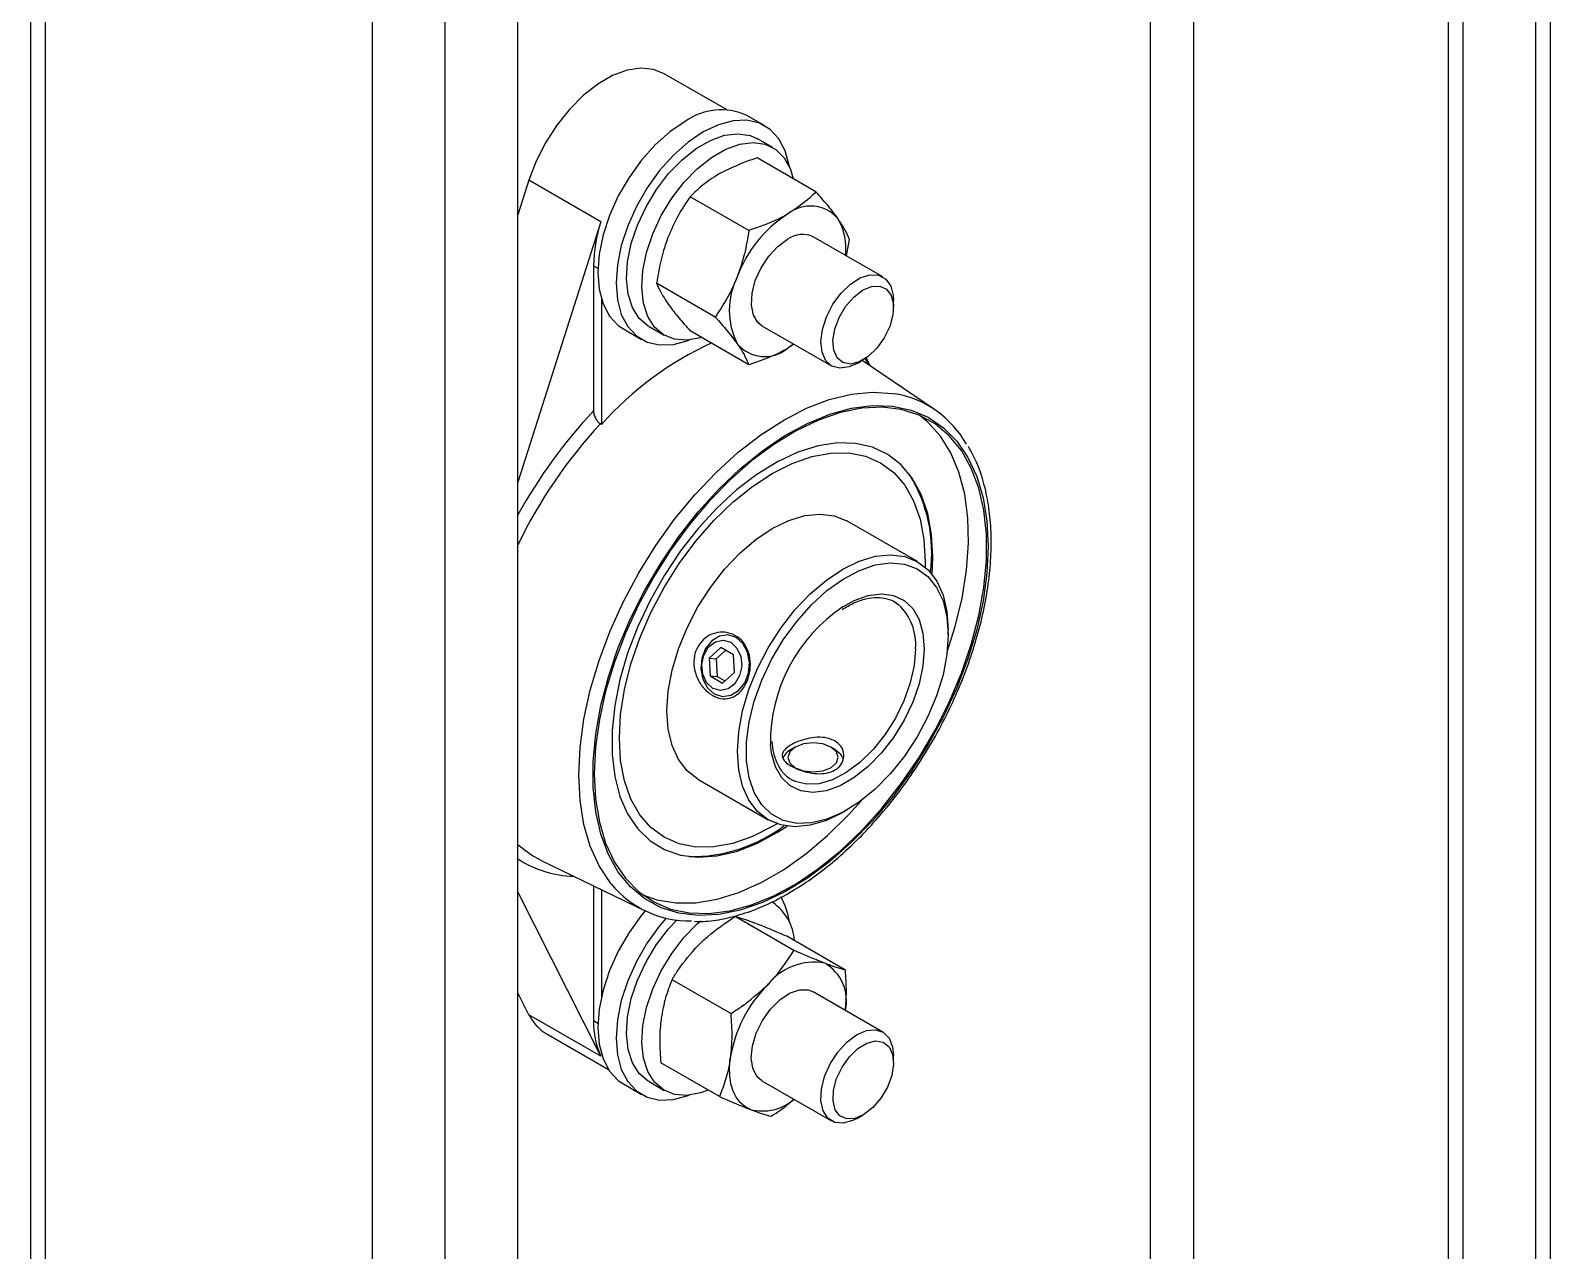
# Model space of a CAD drawing. Header units: millimetres. Extents: x -361 to 14022, y -1822 to 1455.
# Drawn here: x 4013.03 to 4020.43, y 477.87 to 483.81 of the extents above; entities that cross this region are included whole.
import ezdxf

# ---------------------------------------------------------------- set-up
doc = ezdxf.new("R2010")
doc.units = ezdxf.units.MM

msp = doc.modelspace()

# ---------------------------------------------------------------- linework, layer by layer
at = {"color": 7, "linetype": 'Continuous', "lineweight": 25}
for p, q in [((4018.481793, 506.514478), (4018.481793, 440.782942)), ((4018.693925, 440.782942), (4018.693925, 506.514478)), ((4020.42885, 439.803253), (4020.42885, 505.534788)), ((4020.355626, 505.432737), (4020.355626, 439.701202)), ((4019.931362, 505.269455), (4019.931362, 439.53792)), ((4020.002073, 505.228635), (4020.002073, 439.4971)), ((4013.034558, 503.391717), (4013.034558, 437.660181)), ((4013.107782, 437.55813), (4013.107782, 503.289666)), ((4015.405879, 436.843773), (4015.405879, 502.575309)), ((4014.698772, 436.639671), (4014.698772, 502.371207)), ((4015.052325, 436.639671), (4015.052325, 502.371207)), ((4016.420826, 483.419612), (4016.117619, 483.594649)), ((4016.607416, 483.340762), (4016.519027, 483.391788)), ((4016.645415, 483.235112), (4016.571168, 483.277974)), ((4016.855599, 483.019845), (4016.570248, 483.184575)), ((4015.459505, 483.075727), (4015.405879, 482.907458)), ((4015.809523, 482.873666), (4015.459505, 483.075727)), ((4016.529, 482.831304), (4016.243649, 482.996034)), ((4015.809523, 482.873666), (4015.405879, 481.607103)), ((4017.180973, 482.60552), (4016.842552, 482.800887)), ((4017.00391, 482.707737), (4017.018898, 482.7875)), ((4015.773574, 482.659893), (4015.773574, 481.953924)), ((4016.365701, 482.410417), (4016.08035, 482.575147)), ((4015.812465, 482.497493), (4015.812465, 481.887212)), ((4017.23276, 482.45726), (4017.23276, 482.491059)), ((4015.919076, 482.352529), (4016.007464, 482.301504)), ((4016.043711, 482.364292), (4016.117958, 482.321431)), ((4016.529, 482.178071), (4016.243649, 482.342801)), ((4016.592572, 482.367863), (4016.930993, 482.172496)), ((4016.746511, 482.278995), (4016.717562, 482.257758)), ((4016.74871, 482.277726), (4016.717562, 482.257758)), ((4017.056012, 482.18489), (4017.085281, 482.201792)), ((4017.432416, 481.960596), (4017.080992, 482.199315)), ((4017.100467, 482.211467), (4017.119932, 482.172864)), ((4015.812465, 481.887212), (4015.806744, 481.890944)), ((4017.348733, 481.219926), (4017.005786, 481.417905)), ((4017.498915, 480.863496), (4017.498915, 480.887988)), ((4016.393233, 480.801439), (4016.336098, 480.750771)), ((4016.416201, 480.78818), (4016.370544, 480.747691)), ((4016.454471, 480.766088), (4016.393233, 480.801439)), ((4016.336098, 480.750771), (4016.3402, 480.664752)), ((4016.336098, 480.750771), (4016.370544, 480.747691)), ((4016.370544, 480.747691), (4016.374646, 480.661672)), ((4016.458573, 480.680068), (4016.454471, 480.766088)), ((4016.3402, 480.664752), (4016.401438, 480.629401)), ((4016.3402, 480.664752), (4016.374646, 480.661672)), ((4016.374646, 480.661672), (4016.412916, 480.63958)), ((4016.401438, 480.629401), (4016.458573, 480.680068)), ((4016.754361, 480.317627), (4016.735222, 480.306575)), ((4016.947389, 480.306575), (4016.92825, 480.317627)), ((4016.280845, 480.162134), (4016.623792, 479.964155)), ((4016.754658, 480.149864), (4016.736283, 480.159016)), ((4016.986346, 480.000096), (4017.007555, 480.012345)), ((4015.519413, 479.765406), (4015.471653, 479.791921)), ((4015.519413, 479.765406), (4016.024236, 479.521292)), ((4015.809523, 478.81319), (4015.405879, 479.613716)), ((4015.773574, 479.642503), (4015.773574, 478.985459)), ((4015.812465, 479.623696), (4015.812465, 479.102956)), ((4016.747572, 479.328137), (4016.462221, 479.492866)), ((4016.998698, 479.231982), (4016.713348, 479.396711)), ((4016.441173, 479.02068), (4016.155822, 479.185409)), ((4015.459505, 479.015251), (4015.405879, 479.121605)), ((4017.180973, 478.931087), (4016.842552, 479.126453)), ((4015.809523, 478.81319), (4015.459505, 479.015251)), ((4015.542666, 478.924259), (4015.845872, 478.749222)), ((4016.3859, 478.617068), (4016.10055, 478.781797)), ((4017.23276, 478.782826), (4017.23276, 478.816626)), ((4015.919076, 478.678096), (4016.007464, 478.62707)), ((4016.043711, 478.689859), (4016.117958, 478.646997)), ((4016.592572, 478.693429), (4016.930993, 478.498062)), ((4017.056012, 478.510456), (4017.085281, 478.527358))]:
    msp.add_line(p, q, dxfattribs=at)
at = {"color": 8, "linetype": 'Continuous', "lineweight": 25}
for p, q in [((4015.773574, 482.659893), (4015.795141, 482.647442)), ((4017.387418, 481.21958), (4017.387055, 481.192536)), ((4015.795141, 478.973009), (4015.773574, 478.985459))]:
    msp.add_line(p, q, dxfattribs=at)
at = {"color": 7, "linetype": 'Continuous', "lineweight": 25, "flags": 128}
for points in [[(4016.117619, 483.594649), (4016.065616, 483.615363), (4016.003766, 483.621452), (4015.936522, 483.611238), (4015.865974, 483.58504), (4015.794312, 483.54367), (4015.723764, 483.488415), (4015.65652, 483.420991), (4015.59467, 483.343491), (4015.540134, 483.258324), (4015.494608, 483.168136), (4015.459505, 483.075727)], [(4016.726035, 483.142607), (4016.725258, 483.147409), (4016.706118, 483.218849), (4016.674863, 483.278204), (4016.632445, 483.323672), (4016.580152, 483.35387), (4016.519572, 483.367881), (4016.452547, 483.36528), (4016.381113, 483.346145), (4016.30744, 483.311058)], [(4016.219052, 483.362083), (4016.145379, 483.31211), (4016.073945, 483.248769), (4016.00692, 483.173984), (4015.94634, 483.090029), (4015.894046, 482.999455), (4015.851628, 482.905012), (4015.820374, 482.809571), (4015.801233, 482.716032), (4015.794787, 482.627236), (4015.801233, 482.545883), (4015.820374, 482.474443), (4015.851628, 482.415087), (4015.894046, 482.36962), (4015.919076, 482.352529)], [(4016.30744, 483.311058), (4016.233767, 483.261084), (4016.162333, 483.197743), (4016.095308, 483.122959), (4016.034728, 483.039004), (4015.982435, 482.948429), (4015.940016, 482.853986), (4015.908762, 482.758545), (4015.889621, 482.665006), (4015.883176, 482.576211), (4015.889621, 482.494857), (4015.908762, 482.423417), (4015.940016, 482.364062), (4015.982435, 482.318594), (4016.034728, 482.288396), (4016.095308, 482.274385), (4016.162333, 482.276986), (4016.233767, 482.296121), (4016.238382, 482.297876)], [(4016.043711, 482.364292), (4016.040046, 482.366468), (4015.996281, 482.403982), (4015.96341, 482.4561), (4015.942584, 482.520997), (4015.934531, 482.596402), (4015.939533, 482.679675), (4015.957416, 482.7679), (4015.987553, 482.857989), (4016.028889, 482.946787), (4016.079976, 483.031187), (4016.139028, 483.108232), (4016.203975, 483.175227), (4016.272544, 483.229825), (4016.342336, 483.270114), (4016.410905, 483.294685), (4016.475852, 483.302677), (4016.534903, 483.293811), (4016.571168, 483.277974)], [(4016.299357, 482.310642), (4016.29405, 482.309012), (4016.228044, 482.297089), (4016.167417, 482.302011), (4016.114292, 482.323607), (4016.070527, 482.36112), (4016.037657, 482.413238), (4016.01683, 482.478136), (4016.008777, 482.553541), (4016.01378, 482.636813), (4016.031662, 482.725039), (4016.061799, 482.815127), (4016.103135, 482.903926), (4016.154223, 482.988325), (4016.213274, 483.065371), (4016.278221, 483.132365), (4016.346791, 483.186963), (4016.416582, 483.227253), (4016.485151, 483.251824), (4016.550098, 483.259816), (4016.60915, 483.250949), (4016.660238, 483.225535), (4016.701573, 483.184461), (4016.73171, 483.129168), (4016.745472, 483.08342)], [(4016.592572, 482.367863), (4016.573141, 482.383281), (4016.550992, 482.419855), (4016.541197, 482.468631), (4016.544483, 482.525991), (4016.560604, 482.587681), (4016.588367, 482.649125), (4016.625711, 482.705768), (4016.669868, 482.753407), (4016.717562, 482.78851)], [(4017.056012, 482.18489), (4017.016911, 482.167366), (4016.971846, 482.160906), (4016.933021, 482.171363), (4016.903315, 482.197962), (4016.884932, 482.23873), (4016.879235, 482.290643), (4016.886647, 482.349852), (4016.906617, 482.411965), (4016.937665, 482.472375), (4016.977489, 482.526602), (4017.023134, 482.570625), (4017.071215, 482.601178), (4017.118167, 482.615995), (4017.160506, 482.613978), (4017.195094, 482.595275), (4017.219365, 482.561275), (4017.219365, 482.561275)], [(4017.221583, 482.515848), (4017.232128, 482.472645), (4017.229623, 482.420508), (4017.214291, 482.364071), (4017.187493, 482.308348), (4017.151611, 482.258291), (4017.109834, 482.218347), (4017.065872, 482.192065), (4017.023634, 482.181781), (4016.98687, 482.188408), (4016.958849, 482.211358), (4016.94206, 482.248591), (4016.937994, 482.2968), (4016.947014, 482.351699), (4016.968317, 482.408413), (4017.000011, 482.4619), (4017.039279, 482.50741), (4017.082632, 482.540897), (4017.126219, 482.559386), (4017.166166, 482.561235), (4017.198925, 482.54628), (4017.221583, 482.515848)], [(4017.219365, 482.561275), (4017.231518, 482.514499), (4017.23276, 482.491059)], [(4017.693455, 481.294201), (4017.687186, 481.163984), (4017.668461, 481.028226), (4017.637524, 480.888698), (4017.594778, 480.747218), (4017.540781, 480.605631), (4017.476236, 480.465782), (4017.401985, 480.329496), (4017.318995, 480.198547), (4017.22835, 480.074644), (4017.13123, 479.959402), (4017.028902, 479.854324), (4016.922699, 479.760778), (4016.814006, 479.679985), (4016.70424, 479.612997), (4016.594832, 479.560689), (4016.487209, 479.523741), (4016.382773, 479.502637), (4016.282886, 479.49765), (4016.18885, 479.508846), (4016.101891, 479.536079), (4016.023142, 479.578993), (4015.953631, 479.63703), (4015.894263, 479.709433), (4015.845812, 479.795258), (4015.80891, 479.893386), (4015.784039, 480.002537), (4015.771521, 480.121289), (4015.771521, 480.248095), (4015.784039, 480.381299), (4015.80891, 480.519167), (4015.845812, 480.659901), (4015.894263, 480.801665), (4015.953631, 480.942613), (4016.023142, 481.080906), (4016.101891, 481.214742), (4016.18885, 481.342376), (4016.282886, 481.462144), (4016.382773, 481.572484), (4016.487209, 481.671959), (4016.594832, 481.75927), (4016.70424, 481.833281), (4016.814006, 481.893027), (4016.922699, 481.937728), (4017.028902, 481.966801), (4017.13123, 481.979868), (4017.22835, 481.976758), (4017.318995, 481.957513), (4017.401985, 481.922382), (4017.476236, 481.871823), (4017.540781, 481.806497), (4017.594778, 481.727254), (4017.637524, 481.635128), (4017.668461, 481.531319), (4017.687186, 481.41718), (4017.693455, 481.294201)], [(4015.77711, 480.187918), (4015.783332, 480.065854), (4015.801918, 479.952566), (4015.832625, 479.849529), (4015.875053, 479.758088), (4015.928648, 479.679435), (4015.992713, 479.614595), (4016.066411, 479.564413), (4016.148783, 479.529543), (4016.238754, 479.510441), (4016.335151, 479.507354), (4016.436718, 479.520324), (4016.542131, 479.549181), (4016.650015, 479.593549), (4016.758963, 479.65285), (4016.867557, 479.72631), (4016.974379, 479.812972), (4017.078038, 479.911707), (4017.177182, 480.021226), (4017.270518, 480.140102), (4017.35683, 480.266786), (4017.434993, 480.399626), (4017.503987, 480.53689), (4017.562913, 480.676789), (4017.611003, 480.817498), (4017.64763, 480.957185), (4017.672317, 481.094026), (4017.684741, 481.22624), (4017.684741, 481.352101), (4017.672317, 481.46997), (4017.64763, 481.578309), (4017.611003, 481.675707), (4017.562913, 481.760893), (4017.503987, 481.832757), (4017.434993, 481.890362), (4017.35683, 481.932957), (4017.270518, 481.959987), (4017.177182, 481.9711), (4017.078038, 481.96615), (4016.974379, 481.945202), (4016.867557, 481.90853), (4016.758963, 481.856611), (4016.650015, 481.790122), (4016.542131, 481.70993), (4016.436718, 481.61708), (4016.335151, 481.512784), (4016.238754, 481.398399), (4016.148783, 481.275418), (4016.066411, 481.145445), (4015.992713, 481.010172), (4015.928648, 480.871364), (4015.875053, 480.730831), (4015.832625, 480.590404), (4015.801918, 480.451914), (4015.783332, 480.317167), (4015.77711, 480.187918)], [(4017.494063, 480.781145), (4017.532868, 480.903613), (4017.566548, 481.042758), (4017.588193, 481.178608), (4017.59752, 481.309392), (4017.594408, 481.433405), (4017.578897, 481.549031), (4017.551189, 481.654762), (4017.511645, 481.74922), (4017.460781, 481.831173), (4017.399261, 481.899553), (4017.361007, 481.931164)], [(4017.421252, 481.156426), (4017.424541, 481.241011), (4017.418127, 481.35267), (4017.398991, 481.455091), (4017.367446, 481.546591), (4017.324012, 481.625668), (4017.2694, 481.691023), (4017.204508, 481.741585), (4017.130401, 481.776521), (4017.048297, 481.79526), (4016.959542, 481.797492), (4016.865596, 481.783182), (4016.767999, 481.752564), (4016.668355, 481.706141), (4016.5683, 481.644675), (4016.469477, 481.569176), (4016.373508, 481.480883), (4016.281969, 481.381246), (4016.196364, 481.271901), (4016.118097, 481.154644), (4016.048455, 481.0314), (4015.98858, 480.904192), (4015.939456, 480.775109), (4015.90189, 480.646272), (4015.876497, 480.519794), (4015.863696, 480.397754), (4015.863696, 480.282155), (4015.876497, 480.174895), (4015.90189, 480.077735), (4015.939456, 479.992271), (4015.98858, 479.919905), (4016.048455, 479.861827), (4016.118097, 479.81899), (4016.196364, 479.792098), (4016.281969, 479.781591), (4016.373508, 479.787642), (4016.469477, 479.810153), (4016.5683, 479.848753), (4016.668355, 479.902808), (4016.715047, 479.93311)], [(4016.280845, 480.162134), (4016.280816, 480.162151), (4016.228571, 480.202628), (4016.186539, 480.257569), (4016.155754, 480.325621), (4016.136975, 480.405107), (4016.130663, 480.494071), (4016.136975, 480.590323), (4016.155754, 480.691492), (4016.186539, 480.795087), (4016.228571, 480.898557), (4016.280816, 480.999354), (4016.341986, 481.094997), (4016.410576, 481.183131), (4016.484897, 481.261584), (4016.563119, 481.328427), (4016.643316, 481.382011), (4016.723512, 481.421019), (4016.801734, 481.44449), (4016.876055, 481.451846), (4016.944645, 481.442905), (4017.005786, 481.417905)], [(4016.986346, 480.000096), (4016.986262, 480.000048), (4016.906066, 479.96104), (4016.827844, 479.93757), (4016.753523, 479.930214), (4016.684933, 479.939155), (4016.623762, 479.964172), (4016.571518, 480.004649), (4016.529486, 480.05959), (4016.498701, 480.127642), (4016.479922, 480.207128), (4016.47361, 480.296092), (4016.479922, 480.392344), (4016.498701, 480.493513), (4016.529486, 480.597108), (4016.571518, 480.700578), (4016.623762, 480.801375), (4016.684933, 480.897018), (4016.753523, 480.985152), (4016.827844, 481.063605), (4016.906066, 481.130448), (4016.986262, 481.184032), (4017.066459, 481.223041), (4017.144681, 481.246511), (4017.219002, 481.253867), (4017.287592, 481.244926), (4017.348762, 481.219909), (4017.401007, 481.179432), (4017.443039, 481.124491), (4017.473824, 481.056439), (4017.492603, 480.976953), (4017.498915, 480.887988), (4017.498915, 480.887988)], [(4017.498915, 480.863496), (4017.492551, 480.768789), (4017.473624, 480.669188), (4017.442623, 480.567271), (4017.400353, 480.465679), (4017.347908, 480.367042), (4017.286645, 480.273915), (4017.218152, 480.188711), (4017.144203, 480.113635), (4017.066712, 480.050633), (4016.987687, 480.001335), (4016.909175, 479.967019), (4016.833209, 479.948574), (4016.761756, 479.946478), (4016.696667, 479.960783), (4016.639628, 479.991121), (4016.592116, 480.036705), (4016.555362, 480.096355), (4016.530317, 480.168526), (4016.51763, 480.251348), (4016.51763, 480.342677), (4016.530317, 480.440147), (4016.555362, 480.541234), (4016.592116, 480.643319), (4016.639628, 480.74376), (4016.696667, 480.839953), (4016.761756, 480.929409), (4016.833209, 481.00981), (4016.909175, 481.079074), (4016.987687, 481.135406), (4017.066712, 481.177349), (4017.144203, 481.203815), (4017.218152, 481.21412), (4017.286645, 481.207995), (4017.347908, 481.185601), (4017.400353, 481.147516), (4017.442623, 481.094728), (4017.473624, 481.028604), (4017.492551, 480.950855), (4017.498915, 480.863496)], [(4017.236242, 481.025065), (4017.242141, 481.021495), (4017.257057, 481.010857)], [(4016.360875, 480.577251), (4016.40035, 480.564552), (4016.44146, 480.569871), (4016.479247, 480.592567), (4016.509153, 480.629902), (4016.527572, 480.677373), (4016.53228, 480.729254), (4016.522711, 480.779288), (4016.500019, 480.82144), (4016.466941, 480.850625), (4016.427466, 480.863324), (4016.386356, 480.858005), (4016.348568, 480.835309), (4016.318662, 480.797974), (4016.300244, 480.750503), (4016.295535, 480.698622), (4016.305104, 480.648588), (4016.327796, 480.606436), (4016.360875, 480.577251)], [(4016.4408, 480.827446), (4016.470759, 480.799714), (4016.489539, 480.759149), (4016.494282, 480.711927), (4016.484265, 480.665236), (4016.461015, 480.626186), (4016.42807, 480.60072), (4016.390446, 480.592716), (4016.353871, 480.603393), (4016.323912, 480.631125), (4016.305132, 480.67169), (4016.300389, 480.718913), (4016.310406, 480.765603), (4016.333656, 480.804654), (4016.366601, 480.83012), (4016.404225, 480.838123), (4016.4408, 480.827446)], [(4016.754376, 480.217268), (4016.794259, 480.201884), (4016.841306, 480.196482), (4016.888352, 480.201884), (4016.928235, 480.217268), (4016.954885, 480.240293), (4016.964243, 480.267452), (4016.954885, 480.294611), (4016.928235, 480.317635), (4016.888352, 480.33302), (4016.841306, 480.338422), (4016.794259, 480.33302), (4016.754376, 480.317635), (4016.727726, 480.294611), (4016.718368, 480.267452), (4016.727726, 480.240293), (4016.754376, 480.217268)], [(4016.989505, 480.258729), (4016.977252, 480.28195), (4016.947372, 480.306585)], [(4016.014013, 479.597849), (4016.082219, 479.574302), (4016.17391, 479.559188), (4016.271721, 479.56012), (4016.374375, 479.577085), (4016.480536, 479.609864), (4016.588819, 479.658027), (4016.697812, 479.720947), (4016.806095, 479.797805), (4016.912256, 479.887597), (4017.014911, 479.989154), (4017.076443, 480.057729)], [(4016.024726, 479.521055), (4016.00692, 479.499551), (4015.94634, 479.415596), (4015.894046, 479.325021), (4015.851628, 479.230578), (4015.820374, 479.135137), (4015.801233, 479.041598), (4015.794787, 478.952803), (4015.801233, 478.871449), (4015.820374, 478.800009), (4015.851628, 478.740654), (4015.894046, 478.695186), (4015.919076, 478.678096)], [(4016.126504, 479.485384), (4016.095308, 479.448525), (4016.034728, 479.36457), (4015.982435, 479.273995), (4015.940016, 479.179553), (4015.908762, 479.084112), (4015.889621, 478.990572), (4015.883176, 478.901777), (4015.889621, 478.820423), (4015.908762, 478.748984), (4015.940016, 478.689628), (4015.982435, 478.644161), (4016.034728, 478.613962), (4016.095308, 478.599951), (4016.162333, 478.602553), (4016.233767, 478.621688), (4016.238382, 478.623442)], [(4016.043711, 478.689859), (4016.040046, 478.692035), (4015.996281, 478.729548), (4015.96341, 478.781666), (4015.942584, 478.846563), (4015.934531, 478.921968), (4015.939533, 479.005241), (4015.957416, 479.093466), (4015.987553, 479.183555), (4016.028889, 479.272354), (4016.079976, 479.356753), (4016.139028, 479.433799), (4016.178164, 479.476098)], [(4016.331916, 478.648233), (4016.29405, 478.634579), (4016.228044, 478.622655), (4016.167417, 478.627577), (4016.114292, 478.649173), (4016.070527, 478.686687), (4016.037657, 478.738804), (4016.01683, 478.803702), (4016.008777, 478.879107), (4016.01378, 478.96238), (4016.031662, 479.050605), (4016.061799, 479.140694), (4016.103135, 479.229492), (4016.154223, 479.313892), (4016.213274, 479.390937), (4016.278221, 479.457932), (4016.294885, 479.472629)], [(4016.592572, 478.693429), (4016.56764, 478.715231), (4016.547928, 478.754571), (4016.540798, 478.805434), (4016.546777, 478.864049), (4016.565423, 478.926066), (4016.595352, 478.986888), (4016.634345, 479.042003), (4016.67951, 479.087324), (4016.727497, 479.119489), (4016.774747, 479.136113), (4016.817755, 479.135962), (4016.842552, 479.126453)], [(4017.056012, 478.510456), (4017.034995, 478.499767), (4016.988417, 478.486933), (4016.94685, 478.490983), (4016.913377, 478.511615), (4016.89048, 478.547299), (4016.879858, 478.59539), (4016.882298, 478.65232), (4016.89762, 478.713867), (4016.924687, 478.775467), (4016.961491, 478.83255), (4017.005303, 478.880884), (4017.052875, 478.916884), (4017.100676, 478.937879), (4017.145163, 478.942312), (4017.183036, 478.929856), (4017.211486, 478.901433), (4017.228403, 478.859151), (4017.23276, 478.816626)], [(4017.23257, 478.774083), (4017.223822, 478.719275), (4017.202761, 478.662548), (4017.17126, 478.608942), (4017.132117, 478.56322), (4017.08881, 478.529445), (4017.045188, 478.510618), (4017.005126, 478.508412), (4016.972184, 478.523023), (4016.949289, 478.553152), (4016.938476, 478.596123), (4016.940704, 478.648117), (4016.955777, 478.704515), (4016.982355, 478.760305), (4017.018076, 478.81053), (4017.059766, 478.850727), (4017.103722, 478.877325), (4017.146037, 478.88796), (4017.182951, 478.881688), (4017.211185, 478.859065), (4017.228229, 478.822102), (4017.23257, 478.774083)], [(4016.536726, 478.554407), (4016.509886, 478.568318), (4016.486599, 478.588074), (4016.467265, 478.613337), (4016.452213, 478.643676), (4016.441701, 478.67857), (4016.435909, 478.717423), (4016.434936, 478.75957), (4016.438799, 478.80429)]]:
    msp.add_lwpolyline(points, dxfattribs=at)
at = {"color": 8, "linetype": 'Continuous', "lineweight": 25, "flags": 128}
for points in [[(4017.093786, 482.206987), (4017.101733, 482.195743), (4017.11441, 482.176615)], [(4015.859238, 479.652837), (4015.8546, 479.658603), (4015.800534, 479.740356), (4015.757761, 479.834908), (4015.726818, 479.941071), (4015.708096, 480.057508), (4015.701829, 480.182757), (4015.708096, 480.315241), (4015.726818, 480.453295), (4015.757761, 480.595183), (4015.800534, 480.73912), (4015.8546, 480.883296), (4015.919278, 481.025899), (4015.993757, 481.165134), (4016.077098, 481.299251), (4016.168255, 481.426563), (4016.26608, 481.54547), (4016.369343, 481.654475), (4016.476746, 481.752209), (4016.586938, 481.837441), (4016.698534, 481.909101), (4016.81013, 481.966287), (4016.920322, 482.008279), (4017.027725, 482.034551), (4017.130988, 482.044771), (4017.228813, 482.03881), (4017.238537, 482.037278)], [(4016.666674, 479.944666), (4016.643316, 479.930758), (4016.546191, 479.88204), (4016.450728, 479.848858), (4016.35856, 479.83178), (4016.271265, 479.831097), (4016.190335, 479.846821), (4016.117156, 479.878684), (4016.05298, 479.926141), (4015.998904, 479.988378), (4015.955855, 480.064332), (4015.924568, 480.152702), (4015.90558, 480.251977), (4015.899214, 480.360458), (4015.90558, 480.47629), (4015.924568, 480.597489), (4015.955855, 480.721982), (4015.998904, 480.847639), (4016.05298, 480.972311), (4016.117156, 481.093864), (4016.190335, 481.210217), (4016.271265, 481.319381), (4016.35856, 481.419488), (4016.450728, 481.508824), (4016.546191, 481.585861), (4016.643316, 481.649281), (4016.74044, 481.697999), (4016.835903, 481.731181), (4016.928071, 481.748259), (4017.015367, 481.748942), (4017.096296, 481.733217), (4017.169475, 481.701354), (4017.233651, 481.653898), (4017.287727, 481.591661), (4017.330776, 481.515707), (4017.362063, 481.427337), (4017.381052, 481.328061), (4017.387418, 481.21958), (4017.387418, 481.21958)], [(4016.986122, 480.999531), (4017.042055, 481.030677), (4017.110035, 481.055247), (4017.174523, 481.063626), (4017.233323, 481.055528), (4017.284431, 481.03123), (4017.326109, 480.991559), (4017.356935, 480.937866), (4017.375861, 480.871979), (4017.382242, 480.796142)], [(4017.382242, 480.796142), (4017.375861, 480.712938), (4017.356935, 480.6252), (4017.326109, 480.535915), (4017.284431, 480.448124), (4017.233323, 480.364818), (4017.174523, 480.288832), (4017.110035, 480.222755), (4017.042055, 480.168836), (4016.972897, 480.128912), (4016.904916, 480.104342), (4016.840428, 480.095963), (4016.781628, 480.10406), (4016.73052, 480.128358), (4016.688843, 480.168029), (4016.658016, 480.221722), (4016.63909, 480.287609), (4016.633821, 480.330774)], [(4017.339816, 480.796142), (4017.333427, 480.715188), (4017.31449, 480.629783), (4017.28369, 480.543014), (4017.242141, 480.458017), (4017.191344, 480.377864), (4017.133134, 480.305452), (4017.069616, 480.243397), (4017.003085, 480.193944), (4016.935947, 480.158879), (4016.870626, 480.139469), (4016.809486, 480.136417), (4016.754734, 480.149832), (4016.754658, 480.149864)], [(4015.471653, 479.791921), (4015.442254, 479.812032), (4015.405879, 479.841689)]]:
    msp.add_lwpolyline(points, dxfattribs=at)
at = {"color": 7, "linetype": 'Continuous', "lineweight": 25}
for centre, radius, start, end in [((4016.394761, 483.117188), 0.301409, 65.6515204, 125.658938), ((4016.828837, 482.774788), 0.175879, 40.5327959, 129.2481681), ((4016.485665, 482.650057), 0.712158, 161.7002328, 179.2086331), ((4017.048659, 482.394023), 0.613906, 122.6379706, 159.7728862), ((4016.727221, 482.748518), 0.274083, 352.0796689, 30.8556371), ((4016.790658, 482.687641), 0.12457, 65.381028, 125.9294305), ((4016.79925, 482.442969), 0.365187, 153.4364295, 206.5635705), ((4017.021675, 480.815244), 1.615953, 114.6954103, 138.442918), ((4016.606287, 482.393961), 0.175879, 220.5327959, 309.2481681), ((4017.155952, 481.549045), 0.495168, 29.256676, 80.3993123), ((4016.692903, 481.263358), 0.725813, 352.3892494, 31.6160082), ((4017.430154, 480.33844), 0.79637, 123.8879505, 180.5515468), ((4016.772469, 480.231112), 0.084154, 116.2696184, 159.5015992), ((4016.250197, 480.535034), 0.750292, 269.0541593, 306.9513603), ((4016.241726, 479.964999), 0.493703, 219.2191053, 271.0370858), ((4016.505737, 479.357961), 0.246179, 3.9169616, 55.4322235), ((4016.385313, 479.418537), 0.344318, 8.2885394, 29.6829336), ((4016.844771, 478.986383), 0.284198, 79.1234704, 142.3899125), ((4016.794346, 479.083412), 0.2097, 347.0217281, 60.2516745), ((4017.081964, 478.700913), 0.65142, 135.2125728, 170.8688746), ((4015.648474, 479.10446), 0.208968, 205.2710534, 239.5799876), ((4016.157175, 478.975622), 0.383727, 178.5310213, 205.0431202), ((4016.596024, 478.781329), 0.234542, 255.3554008, 310.6167312)]:
    msp.add_arc(centre, radius, start, end, dxfattribs=at)
at = {"color": 8, "linetype": 'Continuous', "lineweight": 25}
for centre, radius, start, end in [((4017.591334, 480.247411), 2.493278, 136.8079893, 151.2276213), ((4017.601183, 480.237693), 2.439928, 137.3450293, 154.1240876), ((4017.07728, 480.818258), 0.263466, 355.1848353, 46.9721326), ((4015.693694, 480.218764), 0.53034, 237.1324945, 268.3193747)]:
    msp.add_arc(centre, radius, start, end, dxfattribs=at)
at = {"color": 7, "linetype": 'Continuous', "lineweight": 25}
for points, knots in [([(4016.570248, 483.184575), (4016.552725, 483.178862), (4016.484689, 483.156682), (4016.425575, 483.126957), (4016.381686, 483.104888)], [0, 0, 0, 0, 0.25755135, 1, 1, 1, 1]), ([(4016.381686, 483.104888), (4016.367213, 483.0961), (4016.313334, 483.063385), (4016.273086, 483.024484), (4016.243649, 482.996034)], [0, 0, 0, 0, 0.26863361, 1, 1, 1, 1]), ([(4016.243649, 482.996034), (4016.223328, 482.965933), (4016.182313, 482.905179), (4016.152021, 482.835387), (4016.136737, 482.800174)], [0, 0, 0, 0, 0.49545796, 1, 1, 1, 1]), ([(4016.855599, 483.019845), (4016.845703, 483.00973), (4016.807281, 482.970453), (4016.755791, 482.936328), (4016.717562, 482.910991)], [0, 0, 0, 0, 0.25755135, 1, 1, 1, 1]), ([(4016.962511, 482.889089), (4016.960545, 482.89186), (4016.945661, 482.912845), (4016.91251, 482.955348), (4016.874685, 482.998215), (4016.855599, 483.019845)], [0, 0, 0, 0, 0.07008577, 0.53078223, 1, 1, 1, 1]), ([(4016.717562, 482.910991), (4016.702338, 482.902636), (4016.645668, 482.871533), (4016.578283, 482.848297), (4016.529, 482.831304)], [0, 0, 0, 0, 0.26863361, 1, 1, 1, 1]), ([(4017.018898, 482.7875), (4017.012699, 482.802291), (4017.000186, 482.832144), (4016.975145, 482.869993), (4016.962511, 482.889089)], [0, 0, 0, 0, 0.49545796, 1, 1, 1, 1]), ([(4016.136737, 482.800174), (4016.134832, 482.795169), (4016.120404, 482.757262), (4016.098288, 482.682854), (4016.086366, 482.611268), (4016.08035, 482.575147)], [0, 0, 0, 0, 0.07008577, 0.53078223, 1, 1, 1, 1]), ([(4016.529, 482.831304), (4016.522801, 482.793051), (4016.510288, 482.715844), (4016.485247, 482.64302), (4016.472613, 482.606277)], [0, 0, 0, 0, 0.49545796, 1, 1, 1, 1]), ([(4016.08035, 482.575147), (4016.086549, 482.560356), (4016.099062, 482.530503), (4016.124103, 482.492654), (4016.136737, 482.473557)], [0, 0, 0, 0, 0.49545796, 1, 1, 1, 1]), ([(4016.472613, 482.606277), (4016.470647, 482.601306), (4016.455763, 482.563663), (4016.422612, 482.495626), (4016.384787, 482.438993), (4016.365701, 482.410417)], [0, 0, 0, 0, 0.07008577, 0.53078223, 1, 1, 1, 1]), ([(4016.136737, 482.473557), (4016.138703, 482.470787), (4016.153587, 482.449802), (4016.186738, 482.407299), (4016.224563, 482.364431), (4016.243649, 482.342801)], [0, 0, 0, 0, 0.07008577, 0.53078223, 1, 1, 1, 1]), ([(4016.365701, 482.410417), (4016.386022, 482.387474), (4016.427037, 482.341167), (4016.457329, 482.300287), (4016.472613, 482.279661)], [0, 0, 0, 0, 0.49545796, 1, 1, 1, 1]), ([(4016.472613, 482.279661), (4016.474518, 482.276924), (4016.488946, 482.256203), (4016.511062, 482.22007), (4016.522984, 482.192156), (4016.529, 482.178071)], [0, 0, 0, 0, 0.070085768, 0.530782234, 1, 1, 1, 1]), ([(4016.717562, 482.257758), (4016.702338, 482.249403), (4016.645668, 482.2183), (4016.578283, 482.195065), (4016.529, 482.178071)], [0, 0, 0, 0, 0.26863361, 1, 1, 1, 1]), ([(4015.773574, 481.953924), (4015.773575, 481.953701), (4015.773597, 481.948219), (4015.775308, 481.936434), (4015.782145, 481.918741), (4015.792318, 481.903227), (4015.801193, 481.894665), (4015.805953, 481.891475), (4015.806744, 481.890944)], [0, 0, 0, 0, 0.01043588, 0.25726996, 0.50511144, 0.74071773, 0.95688425, 1, 1, 1, 1]), ([(4017.707954, 481.314407), (4017.70763, 481.336014), (4017.706691, 481.398619), (4017.696343, 481.49726), (4017.672749, 481.606254), (4017.64034, 481.701972), (4017.610513, 481.755743), (4017.596821, 481.780427)], [0, 0, 0, 0, 0.12049016, 0.34912286, 0.57788228, 0.80622669, 1, 1, 1, 1]), ([(4016.265133, 479.469837), (4016.279087, 479.469384), (4016.3252, 479.467885), (4016.40782, 479.480781), (4016.511748, 479.507883), (4016.618101, 479.550064), (4016.725294, 479.605743), (4016.832124, 479.674523), (4016.937334, 479.755468), (4017.039754, 479.847621), (4017.138275, 479.949906), (4017.231835, 480.061162), (4017.319428, 480.180141), (4017.400104, 480.305522), (4017.472984, 480.435922), (4017.537263, 480.569903), (4017.592228, 480.705998), (4017.637241, 480.842716), (4017.671831, 480.978606), (4017.695361, 481.112082), (4017.706495, 481.224107), (4017.70756, 481.290061), (4017.707954, 481.314407)], [0, 0, 0, 0, 0.02248074, 0.07428935, 0.12652438, 0.17906021, 0.23176076, 0.28452275, 0.33727169, 0.38998497, 0.44265754, 0.49529354, 0.54790172, 0.60049294, 0.65307906, 0.70567144, 0.75827942, 0.81091567, 0.86359263, 0.91632177, 0.96911183, 1, 1, 1, 1]), ([(4016.982557, 480.987149), (4017.001874, 480.998547), (4017.041536, 481.021948), (4017.099295, 481.041028), (4017.153893, 481.048245), (4017.202156, 481.041142), (4017.23553, 481.028894), (4017.250358, 481.014453), (4017.253801, 481.011099)], [0, 0, 0, 0, 0.1787883, 0.36709772, 0.55548785, 0.74566242, 0.94094368, 1, 1, 1, 1]), ([(4016.283571, 480.810829), (4016.293786, 480.824108), (4016.313612, 480.849878), (4016.356184, 480.871825), (4016.403061, 480.879723), (4016.452055, 480.869649), (4016.495063, 480.840289), (4016.525234, 480.794034), (4016.53868, 480.73727), (4016.53527, 480.67934), (4016.518864, 480.629467), (4016.494119, 480.591211), (4016.462715, 480.564446), (4016.424681, 480.550649), (4016.38119, 480.55348), (4016.336133, 480.575924), (4016.296003, 480.61712), (4016.268063, 480.67186), (4016.258596, 480.731056), (4016.266594, 480.779032), (4016.279129, 480.802509), (4016.283571, 480.810829)], [0, 0, 0, 0, 0.04984701, 0.09674024, 0.14888218, 0.20606128, 0.26605402, 0.32661768, 0.38589363, 0.44060813, 0.48888807, 0.53362483, 0.57944372, 0.62963437, 0.68518524, 0.74448471, 0.80503395, 0.86506129, 0.92181655, 0.97229403, 1, 1, 1, 1]), ([(4016.753382, 480.152441), (4016.747496, 480.15447), (4016.726324, 480.161766), (4016.697651, 480.187929), (4016.668435, 480.231374), (4016.649242, 480.284309), (4016.645092, 480.326026), (4016.643191, 480.345133)], [0, 0, 0, 0, 0.09228438, 0.3319353, 0.5719134, 0.8039354, 1, 1, 1, 1]), ([(4016.947372, 480.347488), (4016.957877, 480.339713), (4016.978877, 480.324174), (4016.992639, 480.290424), (4016.991038, 480.254833), (4016.972306, 480.222339), (4016.938995, 480.199142), (4016.895886, 480.187762), (4016.847156, 480.187835), (4016.796837, 480.197962), (4016.750923, 480.215357), (4016.715735, 480.23615), (4016.694554, 480.257858), (4016.688695, 480.280094), (4016.699557, 480.302863), (4016.72661, 480.325131), (4016.765767, 480.344744), (4016.812372, 480.359556), (4016.862384, 480.366766), (4016.910405, 480.364151), (4016.935526, 480.352827), (4016.947372, 480.347488)], [0, 0, 0, 0, 0.0520261, 0.10399402, 0.15745608, 0.21200118, 0.26497358, 0.31627233, 0.36818575, 0.42209841, 0.47650224, 0.52887127, 0.57990013, 0.63231247, 0.68669039, 0.74063076, 0.79249676, 0.84382421, 0.89680488, 0.95133992, 1, 1, 1, 1]), ([(4016.283759, 479.353721), (4016.298064, 479.367483), (4016.351315, 479.418712), (4016.415372, 479.461542), (4016.462221, 479.492866)], [0, 0, 0, 0, 0.26863361, 1, 1, 1, 1]), ([(4016.562522, 479.459373), (4016.559576, 479.460495), (4016.537266, 479.468993), (4016.500287, 479.482079), (4016.474987, 479.489249), (4016.462221, 479.492866)], [0, 0, 0, 0, 0.07008577, 0.53078223, 1, 1, 1, 1]), ([(4016.713348, 479.396711), (4016.685895, 479.408595), (4016.630486, 479.432582), (4016.585313, 479.450388), (4016.562522, 479.459373)], [0, 0, 0, 0, 0.49545796, 1, 1, 1, 1]), ([(4016.155822, 479.185409), (4016.16487, 479.200517), (4016.2, 479.259174), (4016.24807, 479.313435), (4016.283759, 479.353721)], [0, 0, 0, 0, 0.25755135, 1, 1, 1, 1]), ([(4016.619635, 479.159825), (4016.63319, 479.174019), (4016.683649, 479.22686), (4016.72057, 479.285355), (4016.747572, 479.328137)], [0, 0, 0, 0, 0.26863361, 1, 1, 1, 1]), ([(4016.898398, 479.265476), (4016.895391, 479.266633), (4016.872624, 479.275394), (4016.824611, 479.294851), (4016.773408, 479.316974), (4016.747572, 479.328137)], [0, 0, 0, 0, 0.07008577, 0.53078223, 1, 1, 1, 1]), ([(4016.998698, 479.231982), (4016.985367, 479.235714), (4016.95846, 479.243246), (4016.918539, 479.258021), (4016.898398, 479.265476)], [0, 0, 0, 0, 0.49545796, 1, 1, 1, 1]), ([(4016.998501, 479.036426), (4017.000916, 479.066756), (4017.005963, 479.130132), (4017.001188, 479.197076), (4016.998698, 479.231982)], [0, 0, 0, 0, 0.47857315, 1, 1, 1, 1]), ([(4016.155822, 479.185409), (4016.144273, 479.156711), (4016.120963, 479.098789), (4016.108973, 479.031923), (4016.102923, 478.998187)], [0, 0, 0, 0, 0.49545796, 1, 1, 1, 1]), ([(4016.441173, 479.02068), (4016.457848, 479.031384), (4016.522592, 479.072946), (4016.578285, 479.122806), (4016.619635, 479.159825)], [0, 0, 0, 0, 0.257551345, 1, 1, 1, 1]), ([(4016.441173, 479.02068), (4016.443745, 478.983829), (4016.448938, 478.909453), (4016.442199, 478.839556), (4016.438799, 478.80429)], [0, 0, 0, 0, 0.49545796, 1, 1, 1, 1]), ([(4016.102923, 478.998187), (4016.102298, 478.993386), (4016.097566, 478.95703), (4016.09373, 478.885545), (4016.098263, 478.816591), (4016.10055, 478.781797)], [0, 0, 0, 0, 0.07008577, 0.53078223, 1, 1, 1, 1]), ([(4016.438799, 478.80429), (4016.438114, 478.799524), (4016.432925, 478.763432), (4016.418054, 478.698317), (4016.396684, 478.644316), (4016.3859, 478.617068)], [0, 0, 0, 0, 0.07008577, 0.53078223, 1, 1, 1, 1]), ([(4016.3859, 478.617068), (4016.413353, 478.605184), (4016.468762, 478.581198), (4016.513935, 478.563391), (4016.536726, 478.554407)], [0, 0, 0, 0, 0.49545796, 1, 1, 1, 1]), ([(4016.637027, 478.520913), (4016.65383, 478.531499), (4016.693561, 478.55653), (4016.72778, 478.586615), (4016.747527, 478.603975)], [0, 0, 0, 0, 0.42293411, 1, 1, 1, 1]), ([(4016.536726, 478.554407), (4016.539672, 478.553284), (4016.561982, 478.544786), (4016.598961, 478.5317), (4016.624261, 478.52453), (4016.637027, 478.520913)], [0, 0, 0, 0, 0.07008577, 0.53078223, 1, 1, 1, 1])]:
    msp.add_open_spline(points, degree=3, knots=knots, dxfattribs=at)

doc.saveas('drawing.dxf')
